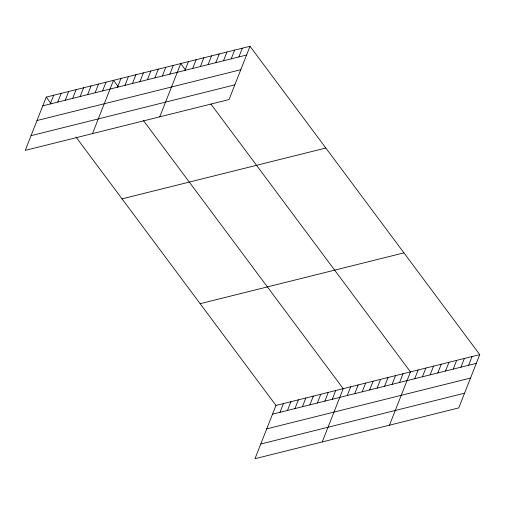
<?xml version="1.0" encoding="UTF-8"?>
<svg xmlns="http://www.w3.org/2000/svg" width="505" height="505" viewBox="0 0 505 505"><rect width="100%" height="100%" fill="white"/><g stroke="black" fill="none" stroke-linecap="round" stroke-linejoin="round"><path stroke-width="0.76" d="M250.025 46.277L46.239 97.099L25.25 150.383L229.036 99.561L250.025 46.277L479.75 354.617L458.761 407.901L254.975 458.723L275.964 405.439L479.75 354.617M50.273 103.967L53.713 95.237M57.747 102.098L61.181 93.374M65.214 100.236L68.655 91.512M72.688 98.374L76.129 89.644M80.162 96.512L83.596 87.782M87.636 94.65L91.07 85.919M95.104 92.781L98.544 84.057M102.578 90.919L106.018 82.195M92.503 133.61L113.486 80.327L118.227 86.69M117.52 87.195L120.96 78.464M124.994 85.332L128.434 76.602M132.468 83.464L135.908 74.74M139.942 81.602L143.376 72.878M147.41 79.739L150.85 71.009M154.883 77.877L158.324 69.147M162.357 76.015L165.791 67.285M169.832 74.147L173.266 65.423M159.75 116.838L180.739 63.561L185.474 69.917M185 70.365L188.434 61.635M192.695 68.446L196.136 59.716M200.397 66.527L203.837 57.797M208.098 64.608L211.532 55.878M215.793 62.683L219.233 53.959M223.494 60.764L226.928 52.04M231.189 58.845L234.629 50.115M238.89 56.926L242.331 48.196M279.997 412.307L283.431 403.577M287.465 410.445L290.905 401.715M294.939 408.577L298.379 399.853M302.413 406.714L305.847 397.99M309.887 404.852L313.321 396.122M317.355 402.99L320.795 394.26M324.829 401.128L328.269 392.398M332.303 399.259L335.737 390.535M322.222 441.951L343.211 388.673L143.212 120.222M347.244 395.535L350.685 386.805M354.718 393.673L358.159 384.943M362.192 391.811L365.626 383.08M369.66 389.942L373.1 381.218M377.134 388.08L380.574 379.35M384.608 386.218L388.042 377.488M392.082 384.356L395.516 375.625M399.55 382.493L402.99 373.763M389.475 425.178L410.464 371.901L210.888 104.03M414.725 378.706L418.159 369.982M422.42 376.787L425.86 368.057M430.121 374.868L433.555 366.138M437.816 372.949L441.256 364.219M445.517 371.03L448.958 362.3M453.219 369.105L456.653 360.381M460.913 367.185L464.354 358.462M468.615 365.266L472.049 356.543M42.799 105.829L246.591 55.007M37.01 120.531L240.797 69.709M31.039 135.681L234.831 84.859M122.046 198.85L325.839 148.028M200.15 303.688L403.943 252.866M272.523 414.169L476.31 363.348M266.728 428.871L470.521 378.049M260.763 444.021L464.556 393.199M46.239 97.099L50.973 103.462M75.958 136.994L275.964 405.439"/></g></svg>
